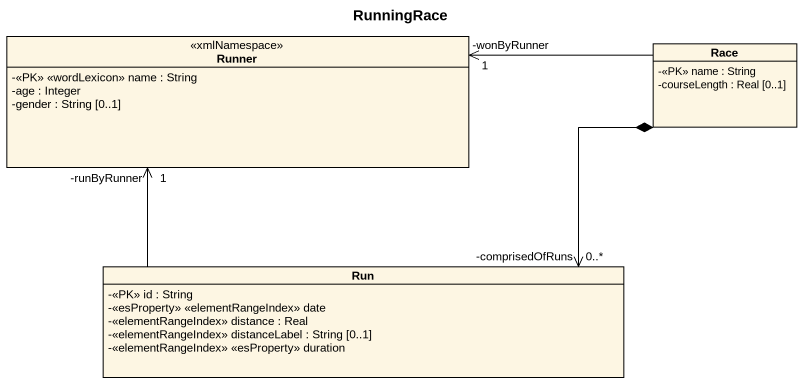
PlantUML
@startuml
title RunningRace
hide circle
hide empty members
skinparam classAttributeIconSize 0
class Runner <<xmlNamespace>> {
  -<<PK>> <<wordLexicon>> name : String
  -age : Integer
  -gender : String [0..1]
}
class Race {
  -<<PK>> name : String
  -courseLength : Real [0..1]
}
class Run {
  -<<PK>> id : String
  -<<esProperty>> <<elementRangeIndex>> date
  -<<elementRangeIndex>> distance : Real
  -<<elementRangeIndex>> distanceLabel : String [0..1]
  -<<elementRangeIndex>> <<esProperty>> duration
}
Runner "-wonByRunner\n1" <-right- Race
Runner "-runByRunner\n1" <-- Run
Race *--> "-comprisedOfRuns\n0..*" Run
@enduml
